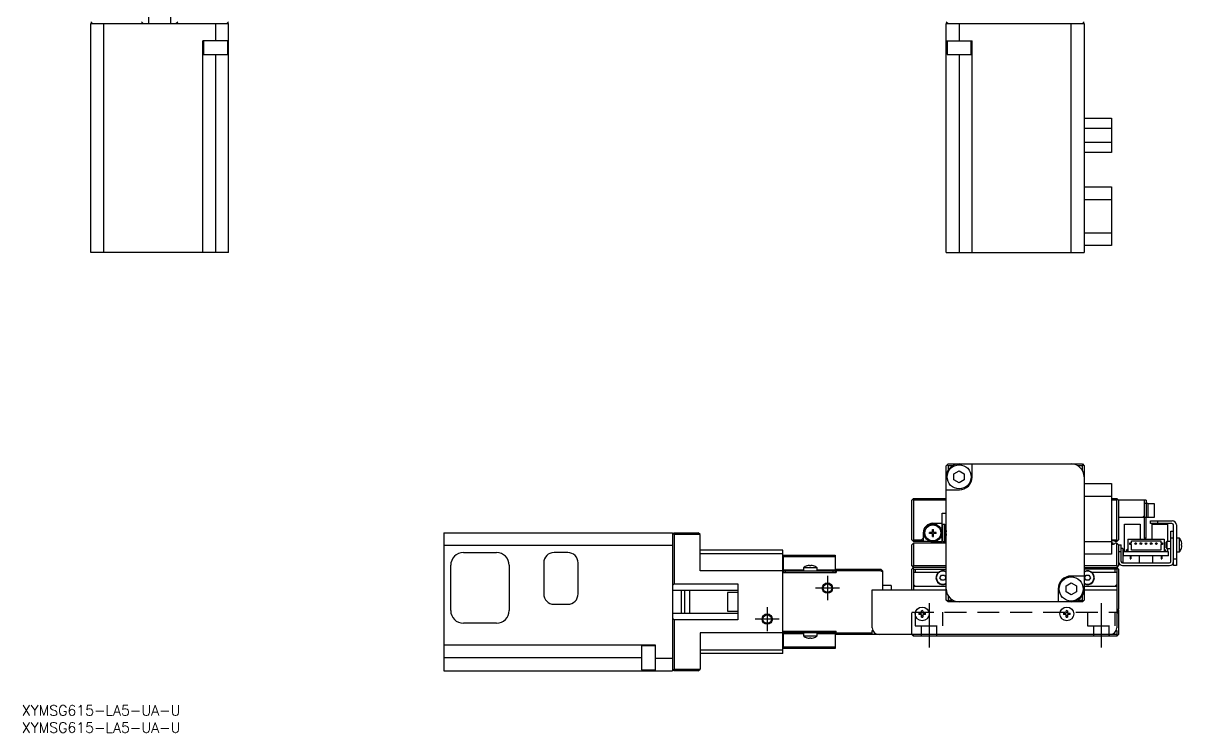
# Model space of a CAD drawing. Extents: x 0 to 745, y -8 to 451.
# Drawn here: x 0.4 to 336.8, y -8 to 197.9 of the extents above; entities that cross this region are included whole.
import ezdxf

# ---------------------------------------------------------------- set-up
doc = ezdxf.new("R2010")
doc.units = 0
doc.header["$LTSCALE"] = 0.5
doc.linetypes.add('CENTER', pattern=[50.8, 31.75, -6.35, 6.35, -6.35])
doc.linetypes.add('DASHED', pattern=[19.05, 12.7, -6.35])
for name, color, linetype in [('MSM_CENTER', 1, 'CENTER'), ('MSM_CONTINUOUS', 7, 'CONTINUOUS'), ('MSM_DASHED', 4, 'DASHED'), ('MSM_NARROW', 5, 'CONTINUOUS'), ('MSM_PART_NUMBER', 7, 'CONTINUOUS')]:
    doc.layers.add(name, color=color, linetype=linetype)
doc.styles.get("Standard").update_dxf_attribs({"font": 'txt.shx', "height": 1, "bigfont": 'bigfont.shx'})

# ---------------------------------------------------------------- blocks, each defined once
blk = doc.blocks.new('*U2')
at = {"layer": 'MSM_PART_NUMBER'}
blk.add_text('XYMSG615-LA5-UA-U', height=3, dxfattribs=at).set_placement((0, -3))
blk = doc.blocks.new('*U3')
at = {"layer": 'MSM_PART_NUMBER'}
blk.add_text('XYMSG615-LA5-UA-U', height=3, dxfattribs=at).set_placement((0, -8))

msp = doc.modelspace()

# ---------------------------------------------------------------- linework, layer by layer
at = {"layer": 'MSM_CENTER'}
for p, q in [((233.91097, 37.5), (233.91097, 30.5)), ((237.41097, 34), (230.41097, 34)), ((216.41097, 28.5), (216.41097, 21.5)), ((263.41097, 29.636434), (263.41097, 16.711189)), ((313.41097, 29.636434), (313.41097, 16.711189)), ((219.91097, 25), (212.91097, 25))]:
    msp.add_line(p, q, dxfattribs=at)
at = {"layer": 'MSM_CONTINUOUS'}
for p, q in [((36.75, 216.759904), (36.75, 197.759904)), ((43.25, 197.759904), (43.25, 216.759904)), ((20, 198.259904), (20.5, 197.759904)), ((20, 131.359904), (20, 197.759904)), ((20, 197.759904), (60, 197.759904)), ((23.7, 197.759904), (23.7, 131.359904)), ((34.75, 198.259904), (35.25, 197.759904)), ((44.75, 197.759904), (45.25, 198.259904)), ((56.3, 192.759904), (56.3, 197.759904)), ((60, 198.259904), (59.5, 197.759904)), ((60, 131.359904), (60, 197.759904)), ((268.41097, 198.259904), (268.91097, 197.759904)), ((268.41097, 197.759904), (308.41097, 197.759904)), ((268.41097, 131.359904), (268.41097, 197.759904)), ((272.11097, 197.759904), (272.11097, 192.759904)), ((304.71097, 131.359904), (304.71097, 197.759904)), ((307.91097, 197.759904), (308.41097, 198.259904)), ((308.41097, 197.759904), (308.41097, 131.359904)), ((60, 192.759904), (52.511775, 192.759904)), ((52.511775, 131.359904), (52.511775, 192.759904)), ((52.763456, 192.759904), (52.763456, 188.759904)), ((59.763456, 188.759904), (59.763456, 192.759904)), ((268.41097, 192.759904), (275.899195, 192.759904)), ((268.647514, 192.759904), (268.647514, 188.759904)), ((275.647514, 188.759904), (275.647514, 192.759904)), ((275.899195, 131.359904), (275.899195, 192.759904)), ((52.763456, 188.759904), (59.763456, 188.759904)), ((56.211775, 188.759904), (56.211775, 131.359904)), ((268.647514, 188.759904), (275.647514, 188.759904)), ((272.199195, 131.359904), (272.199195, 188.759904)), ((308.41097, 170.359904), (316.41097, 170.359904)), ((316.41097, 170.359904), (316.41097, 160.359904)), ((316.41097, 167.359904), (308.41097, 167.359904)), ((308.41097, 163.359904), (316.41097, 163.359904)), ((316.41097, 160.359904), (308.41097, 160.359904)), ((308.41097, 150.359904), (316.41097, 150.359904)), ((316.41097, 150.359904), (316.41097, 133.359904)), ((316.41097, 146.659904), (308.41097, 146.659904)), ((308.41097, 137.059904), (316.41097, 137.059904)), ((60, 131.359904), (20, 131.359904)), ((268.41097, 131.359904), (308.41097, 131.359904)), ((316.41097, 133.359904), (308.41097, 133.359904)), ((268.41097, 69.5), (268.91097, 70)), ((268.41097, 30.5), (268.41097, 69.5)), ((268.66097, 69.75), (268.91097, 69.5)), ((268.91097, 70), (307.91097, 70)), ((268.91097, 69.5), (268.91097, 68.157418)), ((270.253552, 69.5), (268.91097, 69.5)), ((270.647514, 67.129482), (272.147514, 67.995507)), ((272.147514, 67.995507), (273.647514, 67.129482)), ((275.899195, 66.211775), (275.899195, 70)), ((307.91097, 69.5), (306.568387, 69.5)), ((307.91097, 70), (308.41097, 69.5)), ((307.91097, 69.5), (308.16097, 69.75)), ((307.91097, 68.157418), (307.91097, 69.5)), ((308.41097, 69.5), (308.41097, 30.5)), ((270.647514, 65.397431), (270.647514, 67.129482)), ((272.147514, 64.531405), (270.647514, 65.397431)), ((273.647514, 65.397431), (272.147514, 64.531405)), ((273.647514, 67.129482), (273.647514, 65.397431)), ((308.41097, 64.3), (316.41097, 64.3)), ((316.41097, 64.3), (316.41097, 43.8)), ((268.41097, 62.511775), (272.199195, 62.511775)), ((316.41097, 60.6), (308.41097, 60.6)), ((258.41097, 59.5), (258.91097, 60)), ((258.41097, 48), (258.41097, 59.5)), ((258.66097, 59.75), (258.91097, 59.5)), ((258.91097, 60), (268.41097, 60)), ((258.91097, 59.5), (258.91097, 48)), ((268.41097, 59.5), (258.91097, 59.5)), ((316.41097, 60), (317.91097, 60)), ((317.91097, 59.5), (316.41097, 59.5)), ((317.91097, 60), (318.41097, 59.5)), ((317.91097, 59.5), (318.16097, 59.75)), ((317.91097, 48), (317.91097, 59.5)), ((326.41097, 59.5), (318.41097, 59.5)), ((318.41097, 59.5), (318.41097, 48)), ((325.91097, 59.5), (325.91097, 48.5)), ((326.91097, 58.5), (325.91097, 58.5)), ((326.41097, 59.5), (326.41097, 58.5)), ((326.41097, 58.5), (326.410972, 54.5)), ((326.91097, 58.5), (326.91097, 54.5)), ((328.91097, 58.4), (326.91097, 58.4)), ((328.91097, 54.6), (328.91097, 58.4)), ((267.21097, 55.7), (268.41097, 55.7)), ((267.21097, 51.550071), (267.21097, 55.7)), ((326.91097, 54.5), (318.41097, 54.5)), ((325.91097, 55), (325.41097, 54.5)), ((326.410972, 48.5), (326.410972, 54.5)), ((326.91097, 54.6), (328.91097, 54.6)), ((264.36597, 50.205), (264.36597, 51)), ((264.36597, 51), (264.65597, 51)), ((264.65597, 50.470007), (264.36597, 50.470007)), ((264.51097, 52.8), (267.21097, 52.8)), ((264.65597, 50.205), (264.65597, 51)), ((266.914769, 51.37906), (267.21097, 51.550071)), ((267.41097, 47.5), (267.41097, 52.5)), ((267.41097, 52.5), (268.01097, 52.5)), ((268.01097, 47.5), (268.01097, 52.5)), ((268.21097, 52), (268.41097, 52.2)), ((268.21097, 52), (268.21097, 51.550071)), ((268.41097, 52), (268.21097, 52)), ((268.41097, 51.434601), (268.21097, 51.550071)), ((320.16097, 44.5), (320.16097, 52.5)), ((320.16097, 52.5), (324.66097, 52.5)), ((324.66097, 52.5), (324.66097, 48.2)), ((327.71097, 52.7), (327.71097, 53.5)), ((327.71097, 53.5), (334.01097, 53.5)), ((333.91097, 52.7), (327.71097, 52.7)), ((328.16097, 48.2), (328.16097, 52.5)), ((328.16097, 52.5), (329.16097, 52.5)), ((329.16097, 52.5), (329.16097, 52.4)), ((331.66097, 52.4), (329.16097, 52.4)), ((329.71097, 53.5), (329.71097, 52.7)), ((329.96097, 52.4), (329.96097, 52.5)), ((330.86097, 52.5), (329.96097, 52.5)), ((330.33597, 52.4), (330.33597, 52.5)), ((330.48597, 52.4), (330.48597, 52.5)), ((330.86097, 52.4), (330.86097, 52.5)), ((331.66097, 52.5), (331.66097, 52.4)), ((331.66097, 52.5), (332.66097, 52.5)), ((332.66097, 52.5), (332.66097, 47.5)), ((333.61097, 41.7), (333.61097, 50.5)), ((333.61097, 50.5), (334.41097, 50.5)), ((334.41097, 40.5), (334.41097, 52.2)), ((335.21097, 52.3), (335.21097, 40.5)), ((122.51097, 50), (188.91097, 50)), ((122.51097, 50), (122.51097, 10)), ((188.91097, 50), (188.91097, 10)), ((188.91097, 49.5), (189.41097, 50)), ((189.16097, 49.75), (189.41097, 49.5)), ((189.41097, 50), (196.41097, 50)), ((196.91097, 49.5), (189.41097, 49.5)), ((189.41097, 49.5), (189.41097, 35.25)), ((196.91097, 49.5), (196.41097, 50)), ((196.91097, 39), (196.91097, 49.5)), ((258.91097, 47.5), (258.41097, 48)), ((258.91097, 48), (258.66097, 47.75)), ((258.91097, 48), (261.21097, 48)), ((263.796827, 47.5), (258.91097, 47.5)), ((261.71097, 48.5), (261.21097, 48)), ((261.21097, 48), (261.71097, 47.646447)), ((261.71097, 50), (261.71097, 47.5)), ((263.51097, 49.855), (263.51097, 50.145)), ((264.30597, 50.145), (263.51097, 50.145)), ((264.30597, 49.855), (263.51097, 49.855)), ((264.040963, 50.145), (264.040963, 49.855)), ((264.36597, 49), (264.36597, 49.795)), ((264.65597, 49.529994), (264.36597, 49.529994)), ((264.36597, 49), (264.65597, 49)), ((264.65597, 49), (264.65597, 49.795)), ((265.51097, 50.145), (264.71597, 50.145)), ((265.51097, 49.855), (264.71597, 49.855)), ((264.980976, 49.855), (264.980976, 50.145)), ((265.225113, 47.5), (267.21097, 47.5)), ((265.51097, 49.855), (265.51097, 50.145)), ((267.21097, 48.449929), (266.914769, 48.620941)), ((267.21097, 47.5), (267.21097, 48.449929)), ((267.41097, 47.5), (268.01097, 47.5)), ((268.21097, 48.449929), (268.41097, 48.565399)), ((268.21097, 48.449929), (268.21097, 47)), ((268.41097, 47.225), (268.21097, 47.225)), ((308.41097, 47.5), (316.41097, 47.5)), ((316.41097, 48), (317.91097, 48)), ((317.91097, 47.5), (317.472408, 47.5)), ((318.16097, 47.75), (317.91097, 48)), ((318.41097, 48), (317.91097, 47.5)), ((321.16097, 48.2), (321.16097, 44.5)), ((321.16097, 48.2), (331.66097, 48.2)), ((321.66097, 46.65), (321.66097, 47.15)), ((321.66097, 47.15), (322.16097, 47.15)), ((322.16097, 47.7), (330.66097, 47.7)), ((322.16097, 47.15), (322.16097, 47.7)), ((326.410972, 48.5), (325.91097, 48.5)), ((330.66097, 47.7), (330.66097, 47.15)), ((330.66097, 47.15), (331.16097, 47.15)), ((331.16097, 47.15), (331.16097, 46.65)), ((331.66097, 48.2), (331.66097, 44.5)), ((332.41097, 47.5), (332.21097, 47.3)), ((332.21097, 45.7), (332.21097, 47.3)), ((332.41097, 47.5), (332.41097, 45.5)), ((333.61095, 47.5), (332.41097, 47.5)), ((334.41097, 48.5), (333.61097, 48.5)), ((336.108969, 48.5), (335.21097, 48.5)), ((336.108969, 44.5), (336.108969, 48.5)), ((336.666702, 47.428709), (336.666702, 47.45)), ((188.91097, 46.3), (122.51097, 46.3)), ((128.21097, 44.3), (137.81097, 44.3)), ((158.51097, 44.3), (154.51097, 44.3)), ((220.91097, 45), (196.91097, 45)), ((196.91097, 44), (220.91097, 44)), ((220.91097, 15), (220.91097, 45)), ((258.41097, 46.5), (258.91097, 47)), ((258.41097, 40.5), (258.41097, 46.5)), ((258.91097, 47), (258.91097, 40.5)), ((268.21097, 47), (258.91097, 47)), ((316.41097, 43.8), (308.41097, 43.8)), ((316.91097, 47), (316.41097, 47)), ((316.91097, 46.755013), (316.91097, 47)), ((317.91097, 47), (317.472408, 47)), ((317.91097, 40.5), (317.91097, 47)), ((317.91097, 47), (318.41097, 46.5)), ((318.41097, 46.5), (318.41097, 40.5)), ((318.41097, 46.5), (319.21097, 46.5)), ((319.21097, 44.5), (318.41097, 44.5)), ((319.21097, 41.7), (319.21097, 46.5)), ((319.71097, 45.5), (319.21097, 45.5)), ((319.71097, 45.5), (319.71097, 41.5)), ((319.91097, 43.3), (319.91097, 44.5)), ((332.91097, 44.5), (319.91097, 44.5)), ((320.70597, 45.05), (320.93097, 45.05)), ((320.70597, 44.5), (320.70597, 45.05)), ((320.93097, 45.3), (321.16097, 45.3)), ((320.93097, 44.5), (320.93097, 45.3)), ((322.16097, 46.65), (321.66097, 46.65)), ((322.16097, 45), (322.16097, 46.65)), ((330.66097, 45), (322.16097, 45)), ((330.66097, 46.65), (330.66097, 45)), ((331.16097, 46.65), (330.66097, 46.65)), ((331.66097, 45.05), (332.11597, 45.05)), ((332.11597, 44.5), (332.11597, 45.05)), ((332.21097, 45.7), (332.41097, 45.5)), ((332.41097, 45.5), (333.61095, 45.5)), ((332.66097, 45.5), (332.66097, 44.5)), ((332.91097, 43.3), (332.91097, 44.5)), ((335.21097, 44.5), (336.108969, 44.5)), ((336.666702, 46.7), (336.798445, 46.7)), ((336.666702, 46.3), (336.666702, 46.7)), ((336.798445, 46.3), (336.666702, 46.3)), ((336.666702, 45.55), (336.666702, 45.571291)), ((124.51097, 27.5), (124.51097, 40.6)), ((141.51097, 40.6), (141.51097, 27.5)), ((151.51097, 41.3), (151.51097, 32.3)), ((161.51097, 32.3), (161.51097, 41.3)), ((221.11097, 38.5), (221.11097, 43.5)), ((221.11097, 43.5), (236.11097, 43.5)), ((236.11097, 43.06066), (221.11097, 43.06066)), ((227.982261, 40.455733), (227.96097, 40.455733)), ((228.71097, 40.455733), (228.71097, 40.587476)), ((229.11097, 40.455733), (228.71097, 40.455733)), ((229.11097, 40.587476), (229.11097, 40.455733)), ((229.86097, 40.455733), (229.839679, 40.455733)), ((236.11097, 43.5), (236.11097, 38.5)), ((258.91097, 40), (258.41097, 40.5)), ((258.91097, 40.5), (258.66097, 40.25)), ((258.91097, 40.5), (268.41097, 40.5)), ((308.41097, 40.5), (317.91097, 40.5)), ((318.16097, 40.25), (317.91097, 40.5)), ((318.41097, 40.5), (317.91097, 40)), ((319.26456, 41.5), (319.71097, 41.5)), ((319.61097, 41.3), (333.21097, 41.3)), ((319.61097, 40.5), (333.21097, 40.5)), ((332.91097, 43.3), (319.91097, 43.3)), ((321.78597, 43.3), (321.78597, 42.5)), ((321.78597, 42.5), (322.03597, 42.5)), ((322.03597, 43.3), (322.03597, 42.5)), ((324.41097, 43.3), (324.41097, 41.3)), ((328.41097, 41.3), (328.41097, 43.3)), ((330.78597, 43.3), (330.78597, 42.5)), ((330.78597, 42.5), (331.03597, 42.5)), ((331.03597, 43.3), (331.03597, 42.5)), ((334.41097, 42.5), (335.21097, 42.5)), ((335.21097, 40.5), (334.41097, 40.5)), ((220.91097, 39), (196.91097, 39)), ((220.91097, 38.5), (236.41097, 38.5)), ((221.11097, 39.292893), (226.91097, 39.292893)), ((221.11097, 39), (236.11097, 39)), ((221.61097, 39), (221.61097, 38.5)), ((230.91097, 39.897999), (226.91097, 39.897999)), ((226.91097, 39.897999), (226.91097, 39)), ((230.91097, 39), (230.91097, 39.897999)), ((230.91097, 39.292893), (236.11097, 39.292893)), ((235.61097, 38.5), (235.61097, 39)), ((236.41097, 39.5), (236.41097, 38.5)), ((236.41097, 39.5), (249.41097, 39.5)), ((249.298597, 39), (236.41097, 39)), ((249.298597, 39), (248.798597, 39.5)), ((249.91097, 38.693814), (249.298597, 39)), ((249.41097, 39.5), (249.91097, 39)), ((249.91097, 39), (249.91097, 33.5)), ((258.41097, 39.5), (258.91097, 40)), ((258.41097, 33.5), (258.41097, 39.5)), ((258.66097, 39.75), (258.91097, 39.5)), ((268.41097, 40), (258.91097, 40)), ((258.91097, 39.5), (268.41097, 39.5)), ((258.91097, 39.5), (258.91097, 33.5)), ((266.088094, 38.5), (258.91097, 38.5)), ((259.41097, 39.5), (259.41097, 38.5)), ((266.544944, 37), (266.977957, 37.75)), ((266.977957, 37.75), (267.843983, 37.75)), ((267.843983, 37.75), (268.276995, 37)), ((308.41097, 37.488225), (304.622745, 37.488225)), ((308.41097, 40), (317.91097, 40)), ((317.91097, 39.5), (308.41097, 39.5)), ((308.544944, 37), (308.977957, 37.75)), ((308.977957, 37.75), (309.843983, 37.75)), ((309.843983, 37.75), (310.276995, 37)), ((317.91097, 38.5), (310.733845, 38.5)), ((317.41097, 38.5), (317.41097, 39.5)), ((318.41097, 39.5), (317.91097, 40)), ((317.91097, 39.5), (318.16097, 39.75)), ((317.91097, 39.5), (317.91097, 22.5)), ((318.41097, 39.5), (318.41097, 28)), ((189.41097, 35.25), (188.91097, 34.75)), ((189.41097, 35.25), (207.91097, 35.25)), ((207.91097, 35.25), (207.91097, 24.75)), ((252.41097, 34.75), (249.91097, 34.75)), ((252.41097, 34.75), (252.41097, 33.5)), ((259.41097, 34.5), (258.91097, 35)), ((258.91097, 34.5), (268.41097, 34.5)), ((266.977957, 36.25), (266.544944, 37)), ((267.843983, 36.25), (266.977957, 36.25)), ((268.276995, 37), (267.843983, 36.25)), ((300.922745, 33.788225), (300.922745, 30)), ((303.174426, 34.60257), (304.674426, 35.468595)), ((303.174426, 32.870519), (303.174426, 34.60257)), ((304.674426, 35.468595), (306.174426, 34.60257)), ((306.174426, 34.60257), (306.174426, 32.870519)), ((308.41097, 34.5), (317.91097, 34.5)), ((308.977957, 36.25), (308.544944, 37)), ((309.843983, 36.25), (308.977957, 36.25)), ((310.276995, 37), (309.843983, 36.25)), ((317.91097, 35), (317.41097, 34.5)), ((207.91097, 33.25), (188.91097, 33.25)), ((191.41097, 33.25), (191.41097, 26.75)), ((192.41097, 33.25), (192.41097, 26.75)), ((193.91097, 26.75), (193.91097, 33.25)), ((204.91097, 32.75), (204.91097, 27.25)), ((207.91097, 32.75), (204.91097, 32.75)), ((246.91097, 22.5), (246.91097, 33.5)), ((246.91097, 33.5), (268.41097, 33.5)), ((268.91097, 30), (268.41097, 30.5)), ((268.66097, 30.25), (268.91097, 30.5)), ((268.91097, 31.842583), (268.91097, 30.5)), ((268.91097, 30.5), (270.253552, 30.5)), ((304.674426, 32.004493), (303.174426, 32.870519)), ((306.174426, 32.870519), (304.674426, 32.004493)), ((306.568387, 30.5), (307.91097, 30.5)), ((307.91097, 30.5), (307.91097, 31.842583)), ((308.16097, 30.25), (307.91097, 30.5)), ((308.41097, 30.5), (307.91097, 30)), ((308.41097, 33.5), (317.91097, 33.5)), ((154.51097, 29.3), (158.51097, 29.3)), ((204.91097, 27.25), (207.91097, 27.25)), ((261.21097, 26.7), (261.21097, 27.428709)), ((261.61097, 27.428709), (261.61097, 26.7)), ((307.91097, 30), (268.91097, 30)), ((303.21097, 26.7), (303.21097, 27.428709)), ((303.61097, 27.428709), (303.61097, 26.7)), ((318.16097, 27.75), (317.91097, 28)), ((317.91097, 27.5), (318.41097, 28)), ((317.91097, 27.4), (318.01097, 27.4)), ((318.41097, 27.225), (317.91097, 27.225)), ((317.91097, 26.5), (318.41097, 27)), ((317.91097, 27), (318.41097, 27)), ((318.01097, 27.4), (318.01097, 27.6)), ((318.31097, 27.9), (318.31097, 27.7)), ((318.31097, 27.8), (318.41097, 27.7)), ((318.41097, 27.7), (318.41097, 20.5)), ((137.81097, 23.8), (128.21097, 23.8)), ((188.91097, 26.75), (207.91097, 26.75)), ((188.91097, 25.25), (189.41097, 24.75)), ((189.41097, 24.75), (189.41097, 10.5)), ((207.91097, 24.75), (189.41097, 24.75)), ((260.482261, 26.7), (261.21097, 26.7)), ((261.21097, 26.3), (260.482261, 26.3)), ((261.21097, 25.571291), (261.21097, 26.3)), ((261.61097, 26.7), (262.339679, 26.7)), ((261.61097, 26.3), (261.61097, 25.571291)), ((262.339679, 26.3), (261.61097, 26.3)), ((302.482261, 26.7), (303.21097, 26.7)), ((303.21097, 26.3), (302.482261, 26.3)), ((303.21097, 25.571291), (303.21097, 26.3)), ((303.61097, 26.7), (304.339679, 26.7)), ((303.61097, 26.3), (303.61097, 25.571291)), ((304.339679, 26.3), (303.61097, 26.3)), ((220.91097, 21), (196.91097, 21)), ((196.91097, 21), (196.91097, 10.5)), ((220.91097, 21.5), (236.41097, 21.5)), ((221.11097, 16.5), (221.11097, 21.5)), ((236.11097, 21), (221.11097, 21)), ((226.91097, 20.707107), (221.11097, 20.707107)), ((221.61097, 21.5), (221.61097, 21)), ((226.91097, 21), (226.91097, 20.102001)), ((230.91097, 20.102001), (230.91097, 21)), ((236.11097, 20.707107), (230.91097, 20.707107)), ((235.61097, 21), (235.61097, 21.5)), ((236.11097, 21.5), (236.11097, 16.5)), ((236.41097, 20.5), (236.41097, 21.5)), ((236.41097, 21), (246.91097, 21)), ((317.91097, 20.5), (236.41097, 20.5)), ((246.91097, 20.5), (246.91097, 21.7)), ((246.91097, 21.7), (247.07794, 21.7)), ((258.91097, 20), (258.41097, 20.5)), ((258.91097, 20.5), (258.66097, 20.25)), ((317.744, 21.7), (317.91097, 21.7)), ((317.91097, 21.7), (317.91097, 20.5)), ((318.16097, 20.25), (317.91097, 20.5)), ((317.91097, 20), (318.41097, 20.5)), ((122.51097, 17.488225), (183.91097, 17.488225)), ((179.91097, 17.236544), (179.91097, 10.236544)), ((183.91097, 17.236544), (179.91097, 17.236544)), ((183.91097, 17.488225), (183.91097, 10)), ((221.11097, 16.93934), (236.11097, 16.93934)), ((226.91097, 20.102001), (230.91097, 20.102001)), ((227.96097, 19.544268), (227.982261, 19.544268)), ((228.71097, 19.544268), (229.11097, 19.544268)), ((228.71097, 19.412525), (228.71097, 19.544268)), ((229.11097, 19.544268), (229.11097, 19.412525)), ((229.839679, 19.544268), (229.86097, 19.544268)), ((317.91097, 20), (258.91097, 20)), ((179.91097, 13.788225), (122.51097, 13.788225)), ((183.91097, 13.7), (188.91097, 13.7)), ((220.91097, 16), (196.91097, 16)), ((220.91097, 15), (196.91097, 15)), ((236.11097, 16.5), (221.11097, 16.5)), ((179.91097, 10.236544), (183.91097, 10.236544)), ((189.41097, 10), (188.91097, 10.5)), ((189.41097, 10.5), (189.16097, 10.25)), ((189.41097, 10.5), (196.91097, 10.5)), ((196.41097, 10), (196.91097, 10.5)), ((122.51097, 10), (188.91097, 10)), ((196.41097, 10), (189.41097, 10))]:
    msp.add_line(p, q, dxfattribs=at)
for centre, radius in [((272.147514, 66.263456), 3.5), ((264.51097, 50), 2.6), ((264.51097, 50), 2.3), ((323.41097, 46.9), 0.25), ((324.91097, 46.9), 0.25), ((326.41097, 46.9), 0.25), ((327.91097, 46.9), 0.25), ((329.41097, 46.9), 0.25), ((304.674426, 33.736544), 3.5), ((233.91097, 34), 1.2295), ((261.41097, 26.5), 2), ((303.41097, 26.5), 2), ((216.41097, 25), 1.2295)]:
    msp.add_circle(centre, radius, dxfattribs=at)
for centre, radius, start, end in [((272.11097, 66.3), 3.7, 90, 180), ((304.71097, 66.3), 3.7, 0, 90), ((272.199195, 66.211775), 3.7, 270, 0), ((264.51097, 50), 2.8, 90, 180), ((267.82597, 49.885), 1.75, 121.378274, 127.005971), ((267.710969, 50), 1.5875, 100.893016, 126.197192), ((267.710969, 50), 1.5875, 63.835776, 79.10691), ((270.91097, 50), 2.6, 164.057631, 195.942369), ((333.91097, 52.2), 0.5, 0, 90), ((334.01097, 52.3), 1.2, 0, 90), ((264.30597, 50.205), 0.06, 270, 0), ((264.30597, 49.795), 0.06, 0, 90), ((264.71597, 50.205), 0.06, 180, 270), ((264.71597, 49.795), 0.06, 90, 180), ((267.82597, 50.115), 1.75, 232.994029, 238.621726), ((267.710969, 50), 1.5875, 233.802808, 259.106984), ((267.710969, 50), 1.5875, 280.89309, 296.164224), ((316.81097, 46.75), 1, 48.590378, 113.578178), ((333.61097, 46.5), 3.2, 17.270005, 38.682187), ((333.61097, 46.5), 3.193744, 3.59035, 16.905258), ((128.21097, 40.6), 3.7, 90, 180), ((137.81097, 40.6), 3.7, 0, 90), ((154.51097, 41.3), 3, 90, 180), ((158.51097, 41.3), 3, 0, 90), ((316.81097, 47.75), 1, 246.421822, 311.409622), ((333.61097, 46.5), 3.2, 321.317813, 342.729995), ((333.61097, 46.5), 3.193744, 343.094742, 356.40965), ((228.91097, 37.4), 3.2, 107.270005, 128.682187), ((228.91097, 37.4), 3.193744, 93.59035, 106.905258), ((228.91097, 37.4), 3.193744, 73.094742, 86.40965), ((228.91097, 37.4), 3.2, 51.317813, 72.729995), ((319.61097, 41.7), 1.2, 180, 270), ((319.61097, 41.7), 0.4, 180, 270), ((333.21097, 41.7), 0.4, 270, 0), ((333.21097, 41.7), 1.2, 270, 0), ((267.41097, 37), 2, 60, 300.00001398), ((267.41097, 37), 1.9, 58.243136, 301.75687447), ((304.622745, 33.788225), 3.7, 90, 180), ((309.41097, 37), 2, 240, 119.99997653), ((309.41097, 37), 1.9, 238.243136, 121.75683702), ((272.11097, 33.7), 3.7, 180, 270), ((304.71097, 33.7), 3.7, 270, 0), ((154.51097, 32.3), 3, 180, 270), ((158.51097, 32.3), 3, 270, 0), ((128.21097, 27.5), 3.7, 180, 270), ((137.81097, 27.5), 3.7, 270, 0), ((261.41097, 26.5), 0.95, 77.846803, 102.153197), ((261.41097, 26.5), 0.435085, 62.633517, 117.366483), ((303.41097, 26.5), 0.95, 77.846803, 102.153197), ((303.41097, 26.5), 0.435085, 62.633517, 117.366483), ((318.01097, 27.7), 0.3, 270, 0), ((261.41097, 26.5), 0.95, 167.846803, 192.153197), ((261.41097, 26.5), 0.435085, 152.633517, 207.366483), ((261.41097, 26.5), 0.435085, 242.633517, 297.366483), ((261.41097, 26.5), 0.95, 257.846803, 282.153197), ((261.41097, 26.5), 0.435085, 332.633517, 27.366483), ((261.41097, 26.5), 0.95, 347.846803, 12.153197), ((303.41097, 26.5), 0.95, 167.846803, 192.153197), ((303.41097, 26.5), 0.435085, 152.633517, 207.366483), ((303.41097, 26.5), 0.435085, 242.633517, 297.366483), ((303.41097, 26.5), 0.95, 257.846803, 282.153197), ((303.41097, 26.5), 0.435085, 332.633517, 27.366483), ((303.41097, 26.5), 0.95, 347.846803, 12.153197), ((248.91097, 22.5), 2, 180, 270), ((315.91097, 22.5), 2, 270, 0), ((228.91097, 22.6), 3.2, 231.317813, 252.729995), ((228.91097, 22.6), 3.193744, 253.094742, 266.40965), ((228.91097, 22.6), 3.193744, 273.59035, 286.905258), ((228.91097, 22.6), 3.2, 287.270005, 308.682187)]:
    msp.add_arc(centre, radius, start, end, dxfattribs=at)
at = {"layer": 'MSM_DASHED'}
for p, q in [((258.41097, 27), (317.91097, 27)), ((258.41097, 20.5), (258.41097, 27)), ((259.41097, 27), (259.41097, 23)), ((267.41097, 23), (267.41097, 27)), ((309.41097, 27), (309.41097, 23)), ((317.41097, 23), (317.41097, 27)), ((259.41097, 23), (267.41097, 23)), ((261.16097, 23), (261.16097, 20)), ((265.66097, 20), (265.66097, 23)), ((309.41097, 23), (317.41097, 23)), ((311.16097, 23), (311.16097, 20)), ((315.66097, 20), (315.66097, 23))]:
    msp.add_line(p, q, dxfattribs=at)
at = {"layer": 'MSM_NARROW'}
for centre in [(233.91097, 34), (216.41097, 25)]:
    msp.add_circle(centre, 1.5, dxfattribs=at)

# ---------------------------------------------------------------- block references
at = {"layer": 'MSM_CONTINUOUS'}
for name in ['*U2', '*U3']:
    msp.add_blockref(name, (0, 0), dxfattribs=at)

doc.saveas('drawing.dxf')
